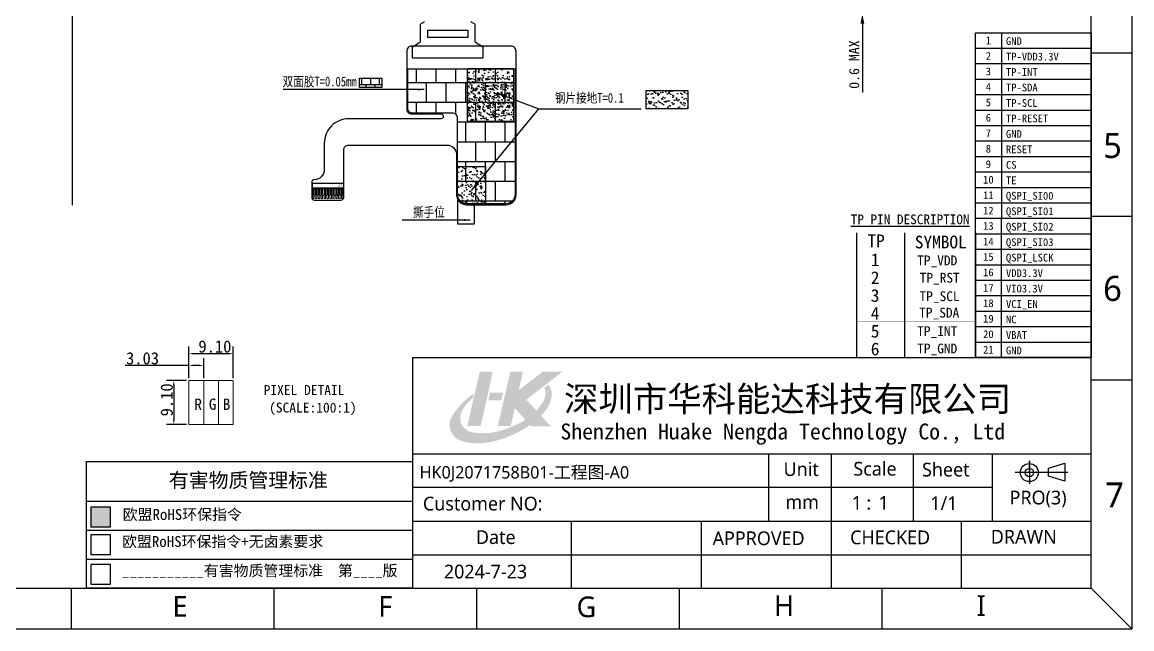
# Model space of a CAD drawing. Header units: millimetres. Extents: x 3387 to 5440, y -3014 to -2537.
# Drawn here: x 4467.2 to 4695.8, y -2795.5 to -2670.4 of the extents above; entities that cross this region are included whole.
import ezdxf

# ---------------------------------------------------------------- set-up
doc = ezdxf.new("R2010")
doc.units = ezdxf.units.MM
for name, color, linetype in [('04 Chip', 20, 'Continuous'), ('06 Cutline', 4, 'Continuous'), ('7_ALL_FEATURES', 7, 'Continuous'), ('B', 5, 'Continuous'), ('dim', 3, 'Continuous'), ('FPC-LCM', 30, 'Continuous'), ('G', 3, 'Continuous'), ('LCD', 4, 'Continuous'), ('R', 1, 'Continuous'), ('TEXT', 2, 'Continuous'), ('TOPOVERLAY', 2, 'Continuous'), ('图框', 7, 'Continuous')]:
    doc.layers.add(name, color=color, linetype=linetype)
doc.layers.add('FPC', color=50, linetype='Continuous', lineweight=5)
doc.styles.add('NOTE', font='ROMANS.shx', dxfattribs={"width": 0.8, "bigfont": 'EXTFONT.shx'})
doc.styles.add('RD', font='ROMAND.shx', dxfattribs={"width": 0.8})
doc.styles.get("Standard").update_dxf_attribs({"font": ''})
doc.styles.add('WMF-ARIAL0', font='')
doc.styles.add('宋', font='')
doc.styles.add('宋体', font='')
doc.styles.add('汉字', font='')
doc.styles.get('Standard').set_extended_font_data('NSimSun')
doc.styles.get('WMF-ARIAL0').set_extended_font_data('Microsoft YaHei')
doc.styles.get('宋').set_extended_font_data('SimSun')
doc.styles.get('宋体').set_extended_font_data('SimSun')
doc.styles.get('汉字').set_extended_font_data('SimSun')
doc.dimstyles.new('ISO-25$0', dxfattribs={"dimtxt": 2.5, "dimasz": 1, "dimexe": 1.5, "dimexo": 0.5, "dimgap": 0.2, "dimtad": 1, "dimzin": 1, "dimdsep": 46, "dimtxsty": 'Standard', "dimcen": 0.5, "dimadec": 0, "dimazin": 0, "dimtp": 1.2, "dimtm": 1.2, "dimtfac": 1, "dimtmove": 0, "dimatfit": 3, "dimfxl": 1, "dimtolj": 1, "dimarcsym": 0})
doc.dimstyles.new('STANDARD$0', dxfattribs={"dimtxt": 2.1, "dimasz": 2, "dimexe": 2, "dimexo": 0.1, "dimtad": 1, "dimdec": 5, "dimrnd": 0.005, "dimdsep": 46, "dimtxsty": '宋体', "dimblk": '_FILLED', "dimblk1": '_FILLED', "dimblk2": '_FILLED', "dimcen": 0.09, "dimclrd": 3, "dimclre": 3, "dimclrt": 3, "dimadec": 0, "dimazin": 0, "dimtol": 1, "dimtp": 1e-05, "dimtm": 1e-05, "dimtfac": 1, "dimtdec": 5, "dimtofl": 0, "dimtmove": 0, "dimatfit": 3, "dimldrblk": '_FILLED', "dimfxl": 1, "dimtolj": 1, "dimarcsym": 0})
doc.dimstyles.new('STANDARD$7', dxfattribs={"dimtxt": 1.5, "dimasz": 1.25, "dimexe": 0.25, "dimexo": 0.25, "dimgap": 0.25, "dimtad": 0, "dimzin": 0, "dimdsep": 46, "dimtxsty": 'NOTE', "dimcen": 0.5, "dimclrd": 256, "dimclre": 5, "dimclrt": 256, "dimazin": 0, "dimtfac": 1, "dimtmove": 0, "dimatfit": 1, "dimfxl": 1, "dimtolj": 1, "dimtzin": 0, "dimarcsym": 0})
pattern_1 = [(37.5, (275.13, -4.7122), (-0.04800094, 1.4682397), [0, -1.15824, 0, -1.2954, 0, -1.23825]), (7.5, (275.13, -4.7122), (1.34856985, 2.1504753), [0, -0.62484, 0, -1.04394, 0, -0.40005]), (327.5, (274.1927, -4.7122), (2.3729771, 0.00431155), [0, -0.381, 0, -1.3716, 0, -1.7907]), (317.5, (274.1927, -4.7122), (2.29066936, 0.668788), [0, -0.1905, 0, -0.89916, 0, -1.0287])]

# ---------------------------------------------------------------- blocks, each defined once
blk = doc.blocks.new('*D255')
at = {"layer": 'Defpoints', "color": 0, "linetype": 'Continuous', "ltscale": 0.2}
for p in [(4504.57, -2741.2), (4501.54, -2744.3), (4504.57, -2744.3)]:
    blk.add_point(p, dxfattribs=at)
at = {"layer": 'dim', "color": 0, "linetype": 'Continuous', "lineweight": -2, "ltscale": 0.2}
for p, q in [((4501.54, -2741.2), (4488.41, -2741.2)), ((4501.54, -2743.8), (4501.54, -2739.7)), ((4503.57, -2741.2), (4502.54, -2741.2)), ((4504.57, -2743.8), (4504.57, -2739.7))]:
    blk.add_line(p, q, dxfattribs=at)
at = {"layer": 'dim', "color": 0, "linetype": 'Continuous', "ltscale": 0.2}
for points in [[(4502.54, -2741.04), (4502.54, -2741.37), (4501.54, -2741.2)], [(4503.57, -2741.04), (4503.57, -2741.37), (4504.57, -2741.2)]]:
    blk.add_solid(points, dxfattribs=at)
at = {"layer": 'dim', "color": 0, "linetype": 'Continuous', "lineweight": 0, "ltscale": 0.2, "insert": (4491.97, -2739.75), "char_height": 2.5, "attachment_point": 5}
blk.add_mtext('\\A1;3.03', dxfattribs=at)
blk = doc.blocks.new('*D256')
at = {"layer": 'Defpoints', "color": 0, "linetype": 'Continuous', "ltscale": 0.2}
for p in [(4501.54, -2744.3), (4498.41, -2753.4), (4501.54, -2753.4)]:
    blk.add_point(p, dxfattribs=at)
at = {"layer": 'dim', "color": 0, "linetype": 'Continuous', "lineweight": -2, "ltscale": 0.2}
for p, q in [((4501.04, -2744.3), (4496.91, -2744.3)), ((4498.41, -2745.3), (4498.41, -2752.4)), ((4501.04, -2753.4), (4496.91, -2753.4))]:
    blk.add_line(p, q, dxfattribs=at)
at = {"layer": 'dim', "color": 0, "linetype": 'Continuous', "ltscale": 0.2}
for points in [[(4498.24, -2745.3), (4498.57, -2745.3), (4498.41, -2744.3)], [(4498.24, -2752.4), (4498.57, -2752.4), (4498.41, -2753.4)]]:
    blk.add_solid(points, dxfattribs=at)
at = {"layer": 'dim', "color": 0, "linetype": 'Continuous', "lineweight": 0, "ltscale": 0.2, "insert": (4496.96, -2748.3), "char_height": 2.5, "attachment_point": 5, "rotation": 90}
blk.add_mtext('\\A1;9.10', dxfattribs=at)
blk = doc.blocks.new('*D257')
at = {"layer": 'Defpoints', "color": 0, "linetype": 'Continuous', "ltscale": 0.2}
for p in [(4510.64, -2738.77), (4501.54, -2744.3), (4510.64, -2744.3)]:
    blk.add_point(p, dxfattribs=at)
at = {"layer": 'dim', "color": 0, "linetype": 'Continuous', "lineweight": -2, "ltscale": 0.2}
for p, q in [((4501.54, -2743.8), (4501.54, -2737.27)), ((4502.54, -2738.77), (4509.64, -2738.77)), ((4510.64, -2743.8), (4510.64, -2737.27))]:
    blk.add_line(p, q, dxfattribs=at)
at = {"layer": 'dim', "color": 0, "linetype": 'Continuous', "ltscale": 0.2}
for points in [[(4502.54, -2738.61), (4502.54, -2738.94), (4501.54, -2738.77)], [(4509.64, -2738.61), (4509.64, -2738.94), (4510.64, -2738.77)]]:
    blk.add_solid(points, dxfattribs=at)
at = {"layer": 'dim', "color": 0, "linetype": 'Continuous', "lineweight": 0, "ltscale": 0.2, "insert": (4506.88, -2737.32), "char_height": 2.5, "attachment_point": 5}
blk.add_mtext('\\A1;9.10', dxfattribs=at)
blk = doc.blocks.new('_FILLED')
at = {"color": 0, "linetype": 'ByBlock'}
blk.add_solid([(0, 0), (-1, 0.2), (-1, -0.2)], dxfattribs=at)
blk = doc.blocks.new('*D258')
at = {"color": 4, "linetype": 'ByBlock', "lineweight": -2}
for p, q in [((4477.26, -2626.15), (4477.26, -2616.1)), ((4477.76, -2625.58), (4477.76, -2616.1)), ((4475.26, -2618.1), (4473.26, -2618.1)), ((4479.76, -2618.1), (4512.24, -2618.1))]:
    blk.add_line(p, q, dxfattribs=at)
at = {"layer": 'Defpoints', "color": 0, "linetype": 'ByBlock'}
for p in [(4477.76, -2618.1), (4477.26, -2626.25), (4477.76, -2625.68)]:
    blk.add_point(p, dxfattribs=at)
at = {"color": 4, "linetype": 'ByBlock', "lineweight": -2, "xscale": 2, "yscale": 2, "zscale": 2}
blk.add_blockref('_FILLED', (4477.26, -2618.1), dxfattribs=at)
at = {"color": 4, "linetype": 'ByBlock', "lineweight": -2, "xscale": 2, "yscale": 2, "zscale": 2, "rotation": 180}
blk.add_blockref('_FILLED', (4477.76, -2618.1), dxfattribs=at)
at = {"color": 4, "linetype": 'ByBlock', "insert": (4497, -2616.14), "char_height": 2.1, "attachment_point": 5, "style": '宋体'}
blk.add_mtext('\\A1;0.5(Total thickness)', dxfattribs=at)
blk = doc.blocks.new('*D253')
at = {"color": 4, "linetype": 'ByBlock', "lineweight": -2}
for p, q in [((4477.56, -2625.78), (4477.56, -2631.8)), ((4477.76, -2625.78), (4477.76, -2631.8)), ((4475.56, -2629.8), (4473.56, -2629.8)), ((4479.76, -2629.8), (4496.56, -2629.8))]:
    blk.add_line(p, q, dxfattribs=at)
at = {"layer": 'Defpoints', "color": 0, "linetype": 'ByBlock'}
for p in [(4477.56, -2625.68), (4477.76, -2625.68), (4477.76, -2629.8)]:
    blk.add_point(p, dxfattribs=at)
at = {"color": 4, "linetype": 'ByBlock', "lineweight": -2, "xscale": 2, "yscale": 2, "zscale": 2}
blk.add_blockref('_FILLED', (4477.56, -2629.8), dxfattribs=at)
at = {"color": 4, "linetype": 'ByBlock', "lineweight": -2, "xscale": 2, "yscale": 2, "zscale": 2, "rotation": 180}
blk.add_blockref('_FILLED', (4477.76, -2629.8), dxfattribs=at)
at = {"color": 4, "linetype": 'ByBlock', "insert": (4489.57, -2627.84), "char_height": 2.1, "attachment_point": 5, "style": '宋体'}
blk.add_mtext('\\A1;0.2(LTPS)', dxfattribs=at)
blk = doc.blocks.new('*D254')
at = {"color": 4, "linetype": 'ByBlock', "lineweight": -2}
for p, q in [((4477.26, -2625.58), (4477.26, -2622.29)), ((4477.56, -2625.58), (4477.56, -2622.29)), ((4475.26, -2624.29), (4473.26, -2624.29)), ((4479.56, -2624.29), (4497.82, -2624.29))]:
    blk.add_line(p, q, dxfattribs=at)
at = {"layer": 'Defpoints', "color": 0, "linetype": 'ByBlock'}
for p in [(4477.56, -2624.29), (4477.26, -2625.68), (4477.56, -2625.68)]:
    blk.add_point(p, dxfattribs=at)
at = {"color": 4, "linetype": 'ByBlock', "lineweight": -2, "xscale": 2, "yscale": 2, "zscale": 2}
blk.add_blockref('_FILLED', (4477.26, -2624.29), dxfattribs=at)
at = {"color": 4, "linetype": 'ByBlock', "lineweight": -2, "xscale": 2, "yscale": 2, "zscale": 2, "rotation": 180}
blk.add_blockref('_FILLED', (4477.56, -2624.29), dxfattribs=at)
at = {"color": 4, "linetype": 'ByBlock', "insert": (4490.09, -2622.26), "char_height": 2.1, "attachment_point": 5, "style": '宋体'}
blk.add_mtext('\\A1;0.3(Encap)', dxfattribs=at)
blk = doc.blocks.new('*D259')
at = {"color": 4, "linetype": 'ByBlock', "lineweight": -2}
for p, q in [((4477.13, -2626.87), (4477.13, -2605.73)), ((4477.89, -2626.87), (4477.89, -2605.73)), ((4475.13, -2607.73), (4473.13, -2607.73)), ((4479.89, -2607.73), (4496.21, -2607.73))]:
    blk.add_line(p, q, dxfattribs=at)
at = {"layer": 'Defpoints', "color": 0, "linetype": 'ByBlock'}
for p in [(4477.89, -2607.73), (4477.13, -2626.97), (4477.89, -2626.97)]:
    blk.add_point(p, dxfattribs=at)
at = {"color": 4, "linetype": 'ByBlock', "lineweight": -2, "xscale": 2, "yscale": 2, "zscale": 2}
blk.add_blockref('_FILLED', (4477.13, -2607.73), dxfattribs=at)
at = {"color": 4, "linetype": 'ByBlock', "lineweight": -2, "xscale": 2, "yscale": 2, "zscale": 2, "rotation": 180}
blk.add_blockref('_FILLED', (4477.89, -2607.73), dxfattribs=at)
at = {"color": 4, "linetype": 'ByBlock', "insert": (4489.05, -2605.97), "char_height": 2.1, "attachment_point": 5, "style": '宋体'}
blk.add_mtext('\\A1;0.76%%P0.1', dxfattribs=at)
blk = doc.blocks.new('*D260')
at = {"color": 4, "linetype": 'ByBlock', "lineweight": -2}
for p, q in [((4477.46, -2615.98), (4477.46, -2611.02)), ((4477.66, -2616.03), (4477.66, -2611.02)), ((4475.46, -2613.02), (4473.46, -2613.02)), ((4479.66, -2613.02), (4506.69, -2613.02))]:
    blk.add_line(p, q, dxfattribs=at)
at = {"layer": 'Defpoints', "color": 0, "linetype": 'ByBlock'}
for p in [(4477.66, -2613.02), (4477.46, -2616.08), (4477.66, -2616.13)]:
    blk.add_point(p, dxfattribs=at)
at = {"color": 4, "linetype": 'ByBlock', "lineweight": -2, "xscale": 2, "yscale": 2, "zscale": 2}
blk.add_blockref('_FILLED', (4477.46, -2613.02), dxfattribs=at)
at = {"color": 4, "linetype": 'ByBlock', "lineweight": -2, "xscale": 2, "yscale": 2, "zscale": 2, "rotation": 180}
blk.add_blockref('_FILLED', (4477.66, -2613.02), dxfattribs=at)
at = {"color": 4, "linetype": 'ByBlock', "insert": (4494.17, -2611.26), "char_height": 2.1, "attachment_point": 5, "style": '宋体'}
blk.add_mtext('\\A1;0.2%%P0.03 PI+FPC', dxfattribs=at)
blk = doc.blocks.new('*D364')
at = {"color": 4, "linetype": 'ByBlock', "lineweight": -2}
for p, q in [((4640.3, -2666.17), (4640.3, -2664.17)), ((4632.88, -2668.17), (4642.3, -2668.17)), ((4632.88, -2668.77), (4642.3, -2668.77)), ((4640.3, -2670.77), (4640.3, -2684.95))]:
    blk.add_line(p, q, dxfattribs=at)
at = {"layer": 'Defpoints', "color": 0, "linetype": 'ByBlock'}
for p in [(4632.78, -2668.17), (4632.78, -2668.77), (4640.3, -2668.77)]:
    blk.add_point(p, dxfattribs=at)
at = {"color": 4, "linetype": 'ByBlock', "lineweight": -2, "xscale": 2, "yscale": 2, "zscale": 2}
for p, rotation in [((4640.3, -2668.17), 270), ((4640.3, -2668.77), 90)]:
    blk.add_blockref('_FILLED', p, dxfattribs=dict(at, rotation=rotation))
at = {"color": 4, "linetype": 'ByBlock', "insert": (4638.62, -2679.18), "char_height": 2.1, "attachment_point": 5, "rotation": 90, "style": '宋体'}
blk.add_mtext('\\A1;0.6 MAX', dxfattribs=at)
blk = doc.blocks.new('5464')
at = {"linetype": 'ByBlock'}
for p, q in [((4477.256, -2626.516), (4477.126, -2626.516)), ((4477.126, -2626.516), (4477.126, -2667.468)), ((4477.886, -2667.968), (4477.886, -2625.88)), ((4477.126, -2667.468), (4477.256, -2667.468)), ((4477.256, -2667.668), (4477.256, -2667.468)), ((4477.756, -2668.168), (4477.756, -2667.968)), ((4477.756, -2667.968), (4477.886, -2667.968))]:
    blk.add_line(p, q, dxfattribs=at)
at = {"layer": 'FPC', "linetype": 'Continuous'}
for p, q in [((4477.456, -2626.181), (4477.456, -2614.628)), ((4477.456, -2614.628), (4477.656, -2614.628)), ((4477.656, -2614.628), (4477.656, -2617.628)), ((4477.456, -2617.628), (4477.556, -2617.628)), ((4477.556, -2617.628), (4477.556, -2626.181)), ((4477.556, -2617.628), (4477.656, -2617.628)), ((4477.556, -2626.181), (4477.456, -2626.181))]:
    blk.add_line(p, q, dxfattribs=at)
at = {"layer": 'FPC-LCM', "linetype": 'Continuous'}
for p, q in [((4477.556, -2667.818), (4477.456, -2667.818)), ((4477.456, -2667.818), (4477.456, -2708.066)), ((4477.556, -2708.066), (4477.556, -2667.818)), ((4477.456, -2708.066), (4477.556, -2708.066))]:
    blk.add_line(p, q, dxfattribs=at)
at = {"layer": 'LCD', "color": 3, "linetype": 'Continuous', "lineweight": -3, "ltscale": 3.463696}
for points in [[(4477.256, -2626.25), (4477.556, -2626.25), (4477.556, -2667.668), (4477.256, -2667.668)], [(4477.556, -2625.68), (4477.756, -2625.68), (4477.756, -2668.168), (4477.556, -2668.168)]]:
    blk.add_lwpolyline(points, close=True, dxfattribs=at)
at = {"linetype": 'ByBlock'}
for base, p1, p2, text, picture, middle in [((4477.886, -2607.726), (4477.126, -2626.975), (4477.886, -2626.975), '<>%%P0.1', '*D259', (4489.046, -2607.726)), ((4477.756, -2618.105), (4477.256, -2626.25), (4477.756, -2625.68), '<>(Total thickness)', '*D258', (4496.999, -2618.105)), ((4477.556, -2624.287), (4477.256, -2625.68), (4477.556, -2625.68), '<>(Encap)', '*D254', (4490.087, -2624.287)), ((4477.756, -2629.802), (4477.556, -2625.68), (4477.756, -2625.68), '<>(LTPS)', '*D253', (4489.572, -2629.802))]:
    dim = blk.add_linear_dim(base=base, p1=p1, p2=p2, text=text, dimstyle='STANDARD$0', override={"dimdec": 2, "dimclrd": 4, "dimclre": 4, "dimclrt": 4, "dimtol": 0}, dxfattribs=at)
    dim.commit()
    dim.dimension.update_dxf_attribs({"geometry": picture, "text_midpoint": middle, "dimtype": 128})
dim = blk.add_linear_dim(base=(4477.656, -2613.02), p1=(4477.456, -2616.078), p2=(4477.656, -2616.128), text='<>%%P0.03 PI+FPC', dimstyle='STANDARD$0', override={"dimdec": 2, "dimclrd": 4, "dimclre": 4, "dimclrt": 4, "dimtol": 0}, dxfattribs=at)
dim.commit()
dim.dimension.update_dxf_attribs({"geometry": '*D260', "text_midpoint": (4494.171, -2611.262)})

msp = doc.modelspace()

# ---------------------------------------------------------------- hatches: boundary and pattern name
at = {"linetype": 'ByBlock'}
h = msp.add_hatch(dxfattribs=at)
h.set_pattern_fill('AR-SAND', color=256, scale=0.03, style=0)
h.set_pattern_definition(pattern_1)
h.paths.add_polyline_path([(4558.927025, -2681.547554), (4558.927025, -2689.547554), (4568.427025, -2689.547554), (4568.427025, -2681.547554)])
h.paths.add_polyline_path([(4556.687025, -2700.187265), (4556.687025, -2706.066127, 0.4142135624), (4558.687025, -2708.066127), (4562.63133, -2708.066127), (4562.63133, -2700.187265)])
h = msp.add_hatch(dxfattribs=at)
h.set_pattern_fill('AR-SAND', color=256, scale=0.03, style=0)
h.set_pattern_definition([(37.5, (60, 0), (-0.04800094, 1.4682397), [0, -1.15824, 0, -1.2954, 0, -1.23825]), (7.5, (60, 0), (1.34856985, 2.1504753), [0, -0.62484, 0, -1.04394, 0, -0.40005]), (327.5, (59.0627, 0), (2.3729771, 0.00431155), [0, -0.381, 0, -1.3716, 0, -1.7907]), (317.5, (59.0627, 0), (2.29066936, 0.668788), [0, -0.1905, 0, -0.89916, 0, -1.0287])])
h.paths.add_polyline_path([(4558.927025, -2690.887554), (4568.427025, -2690.887554), (4568.427025, -2679.987554), (4558.927025, -2679.987554)])
h = msp.add_hatch(dxfattribs=at)
h.set_pattern_fill('AR-SAND', color=256, scale=0.03, style=0)
h.set_pattern_definition(pattern_1)
h.paths.add_polyline_path([(4595.757034, -2684.497636), (4604.327015, -2684.497636), (4604.327015, -2688.271326), (4595.757034, -2688.271326)])
at = {"linetype": 'Continuous'}
h = msp.add_hatch(color=22, dxfattribs=at)
h.paths.add_polyline_path([(4558.883978, -2753.69607), (4561.65307, -2753.69607), (4564.152645, -2742.487154), (4561.451366, -2742.487154)])
h.paths.add_polyline_path([(4565.892204, -2748.419557), (4566.248137, -2746.845285), (4563.547237, -2746.845285), (4563.238413, -2748.419557)])
h = msp.add_hatch(color=5, dxfattribs=at)
h.paths.add_polyline_path([(4565.183097, -2753.69607), (4567.85789, -2753.69607), (4570.357466, -2742.487154), (4567.750484, -2742.487154)])
h.paths.add_polyline_path([(4569.50856, -2746.293925), (4568.678738, -2750.015121), (4570.84706, -2752.403473, 0.0593307584), (4573.112322, -2750.517794), (4571.057604, -2748.281906), (4578.506357, -2742.495659), (4574.461521, -2742.495659)])
for color, points in [(22, [(4570.48604, -2754.320732, 0.102537909), (4574.927384, -2750.600798, 0.1686351977), (4576.29894, -2747.087262, 0.2197243835), (4575.50151, -2745.184504), (4574.801393, -2745.800103, -0.2408457164), (4574.313955, -2749.03628, -0.1110311572), (4570.293852, -2752.742384, -0.0703854614), (4564.711175, -2754.923106, -0.0847100102), (4559.834173, -2755.009363, -0.1904979631), (4557.644583, -2753.351847, -0.175833434), (4557.69861, -2750.784529, -0.1019753034), (4559.356228, -2748.509161), (4560.148336, -2747.730328), (4560.148336, -2747.074313, 0.119720925), (4555.436433, -2752.241026, 0.4107040353), (4557.508463, -2756.695117, 0.1190965062), (4562.807348, -2757.145415, 0.0986546808)]), (5, [(4576.066268, -2753.732197), (4574.083227, -2751.574307, -0.0518900538), (4571.837915, -2753.494876), (4572.053373, -2753.732197)])]:
    msp.add_hatch(color=color, dxfattribs=at).paths.add_polyline_path(points)
at = {"layer": 'dim', "linetype": 'ByBlock'}
h = msp.add_hatch(dxfattribs=at)
h.set_pattern_fill('AR-B88', color=256, scale=0.009, style=0)
h.set_pattern_definition([(0, (275.13, -69.9033), (0, 1.8288), []), (90, (275.13, -69.9033), (-0.9144, 1.8288), [1.8288, -1.8288])])
h.paths.add_polyline_path([(4536.695047, -2681.999651), (4541.254919, -2681.999651), (4541.254919, -2683.937636), (4536.695047, -2683.937636)])
h = msp.add_hatch(dxfattribs=at)
h.set_pattern_fill('AR-B88', color=256, scale=0.02, style=0)
h.set_pattern_definition([(0, (275.13, -4.712), (0, 4.064), []), (90, (275.13, -4.7122), (-2.032, 4.064), [4.064, -4.064])])
edge = h.paths.add_edge_path()
edge.add_arc((4555.787025, -2690.266127), 1.1, 0, 90)
edge.add_line((4555.787025, -2689.166127), (4547.527025, -2689.166127))
edge.add_arc((4547.527025, -2688.266127), 0.9, 180, 270, ccw=False)
edge.add_line((4546.627025, -2688.266127), (4546.627025, -2680.08071))
edge.add_line((4546.627025, -2680.08071), (4568.727025, -2680.08071))
edge.add_line((4568.727025, -2680.08071), (4568.727025, -2705.966127))
edge.add_arc((4566.827025, -2705.966127), 1.9, -90, 0, ccw=False)
edge.add_line((4566.827025, -2707.866127), (4558.787025, -2707.866127))
edge.add_arc((4558.787025, -2705.966127), 1.9, 180, 270, ccw=False)
edge.add_line((4556.887025, -2705.966127), (4556.887025, -2690.266127))
at = {"layer": 'dim'}
msp.add_hatch(color=256, dxfattribs=at).paths.add_polyline_path([(4481.298194, -2770.404318), (4481.298194, -2774.449011), (4485.342887, -2774.449011), (4485.342887, -2770.404318)])

# ---------------------------------------------------------------- linework, layer by layer
at = {"color": 3}
msp.add_line((4663.589858, -2739.573679), (4663.589858, -2672.612113), dxfattribs=at)
at = {"linetype": 'ByBlock'}
for p, q in [((4556.687025, -2698.465556), (4556.787025, -2698.465556)), ((4556.687025, -2700.187265), (4562.63133, -2700.187265)), ((4562.63133, -2700.187265), (4562.63133, -2708.066127)), ((4556.887025, -2705.966127), (4556.887025, -2711.982863)), ((4560.387025, -2711.982863), (4560.387025, -2707.866127)), ((4556.887025, -2711.982863), (4560.387025, -2711.982863))]:
    msp.add_line(p, q, dxfattribs=at)
for p, q in [((4526.822531, -2703.614439), (4533.42253, -2703.614436)), ((4547.61052, -2739.573679), (4687.470843, -2739.573679)), ((4547.61052, -2739.573679), (4547.61052, -2787.16028))]:
    msp.add_line(p, q)
at = {"color": 3, "linetype": 'Continuous'}
msp.add_line((4663.589858, -2739.573679), (4663.589858, -2720.441803), dxfattribs=at)
for points in [[(4316.777824, -2537.217576), (4316.777824, -2795.509393), (4695.823326, -2795.509393)], [(4325.130308, -2545.57006), (4325.130308, -2787.10965), (4325.130308, -2787.156909), (4687.470843, -2787.156909)], [(4547.612405, -2759.462193), (4687.470843, -2759.462193)], [(4620.970579, -2759.462193), (4620.970579, -2773.309253)], [(4633.937544, -2787.156909), (4633.937544, -2773.309253), (4633.937544, -2759.462193)], [(4650.838451, -2773.309253), (4650.838451, -2759.462193)], [(4667.092573, -2773.309253), (4667.092573, -2759.462193)], [(4674.70969, -2763.300814), (4674.70969, -2760.898904), (4674.70969, -2765.600817)], [(4682.671973, -2763.300814), (4671.760301, -2763.300814)], [(4667.092573, -2766.387598), (4547.612405, -2766.387598)], [(4547.612405, -2773.309253), (4687.470843, -2773.309253)], [(4580.37942, -2787.156909), (4580.37942, -2773.309253)], [(4607.158482, -2787.156909), (4607.158482, -2773.309253)], [(4660.716606, -2787.156909), (4660.716606, -2773.309253)], [(4547.612405, -2780.233081), (4687.470843, -2780.233081)]]:
    msp.add_lwpolyline(points)
for points in [[(4687.470843, -2787.156909), (4687.470843, -2545.57006), (4325.130308, -2545.57006), (4316.777824, -2537.217576), (4695.823326, -2537.217576), (4695.823326, -2795.509393)], [(4678.686082, -2764.013231), (4678.686082, -2762.375486), (4681.98945, -2761.343702), (4681.98945, -2765.045015)]]:
    msp.add_lwpolyline(points, close=True)
at = {"linetype": 'ByBlock'}
for points in [[(4663.589858, -2672.612113), (4687.470843, -2672.612113), (4687.470843, -2739.573679), (4663.589858, -2739.573679)], [(4568.427025, -2690.887554), (4558.927025, -2690.887554), (4558.927025, -2679.987554), (4568.427025, -2679.987554)], [(4595.757034, -2684.497636), (4604.327015, -2684.497636), (4604.327015, -2688.271326), (4595.757034, -2688.271326)]]:
    msp.add_lwpolyline(points, close=True, dxfattribs=at)
at = {"color": 3, "linetype": 'Continuous'}
for points in [[(4668.946784, -2672.612113), (4668.946784, -2710.875865)], [(4663.589858, -2675.800759), (4687.470843, -2675.800759)], [(4663.589858, -2678.989405), (4687.470843, -2678.989405)], [(4663.589858, -2682.178051), (4687.470843, -2682.178051)], [(4663.589858, -2685.366697), (4687.470843, -2685.366697)], [(4663.589858, -2688.555343), (4687.470843, -2688.555343)], [(4663.589858, -2691.743989), (4687.470843, -2691.743989)], [(4663.589858, -2694.932635), (4687.470843, -2694.932635)], [(4663.589858, -2698.121281), (4687.470843, -2698.121281)], [(4663.589858, -2701.309927), (4687.470843, -2701.309927)], [(4663.589858, -2704.498573), (4687.470843, -2704.498573)], [(4663.589858, -2707.687219), (4687.470843, -2707.687219)], [(4663.589858, -2710.875865), (4687.470843, -2710.875865)], [(4663.589858, -2710.875865), (4687.470843, -2710.875865)], [(4668.946784, -2739.573679), (4668.946784, -2710.875865)], [(4663.589858, -2714.064511), (4687.470843, -2714.064511)], [(4663.589858, -2717.253157), (4687.470843, -2717.253157)], [(4663.589858, -2720.441803), (4687.470843, -2720.441803)], [(4663.589858, -2723.630449), (4687.470843, -2723.630449)], [(4663.589858, -2726.819095), (4687.470843, -2726.819095)], [(4663.589858, -2730.007741), (4687.470843, -2730.007741)], [(4663.589858, -2730.007741), (4687.470843, -2730.007741)], [(4663.589858, -2733.196387), (4687.470843, -2733.196387)], [(4663.589858, -2736.385033), (4687.470843, -2736.385033)]]:
    msp.add_lwpolyline(points, dxfattribs=at)
at = {"linetype": 'ByBlock'}
for points in [[(4687.470843, -2676.726826), (4695.823326, -2676.726826)], [(4687.470843, -2710.464567), (4695.823326, -2710.464567)], [(4687.470843, -2744.202308), (4695.823326, -2744.202308)], [(4477.235542, -2787.156909), (4477.235542, -2795.509393)], [(4518.997961, -2787.156909), (4518.997961, -2795.509393)], [(4560.76038, -2787.156909), (4560.76038, -2795.509393)], [(4602.522799, -2787.156909), (4602.522799, -2795.509393)], [(4644.285218, -2787.156909), (4644.285218, -2795.509393)]]:
    msp.add_lwpolyline(points, dxfattribs=at)
for radius in [1.850656, 0.877117]:
    msp.add_circle((4674.70969, -2763.300814), radius)
at = {"layer": '04 Chip'}
msp.add_lwpolyline([(4550.73074, -2672.110141), (4558.97074, -2672.110141), (4558.97074, -2673.630141), (4550.73074, -2673.630141)], close=True, dxfattribs=at)
at = {"layer": '06 Cutline'}
msp.add_lwpolyline([(4559.652893, -2670.208768, 0.3152987889), (4559.850287, -2670.490675), (4560.263346, -2670.641016, -0.3152987889), (4560.46074, -2670.922924), (4560.46074, -2674.330256, 0.2636431542), (4560.60658, -2674.587617), (4561.998514, -2675.42139, -0.2636431542), (4562.09574, -2675.592964), (4562.09574, -2677.686963, -0.4142135624), (4561.89574, -2677.886963), (4547.80574, -2677.886963, -0.4142135624), (4547.60574, -2677.686963), (4547.60574, -2675.592964, -0.2636431542), (4547.702967, -2675.42139), (4549.0949, -2674.587617, 0.2636431542), (4549.24074, -2674.330256), (4549.24074, -2670.922924, -0.3152987889), (4549.438134, -2670.641016), (4549.851193, -2670.490675, 0.3152987889), (4550.048587, -2670.208768)], format="xyb", dxfattribs=at)
at = {"layer": '7_ALL_FEATURES', "color": 7, "linetype": 'Continuous'}
for p, q in [((4558.927025, -2689.547554), (4558.927025, -2681.547554)), ((4568.427025, -2681.547554), (4568.427025, -2689.547554))]:
    msp.add_line(p, q, dxfattribs=at)
at = {"layer": 'B', "linetype": 'Continuous', "lineweight": 0, "ltscale": 0.2}
msp.add_lwpolyline([(4507.60673, -2753.40151), (4510.63937, -2753.40151), (4510.63937, -2744.30359), (4507.60673, -2744.30359)], close=True, dxfattribs=at)
at = {"layer": 'dim', "linetype": 'ByBlock'}
msp.add_lwpolyline([(4536.695047, -2681.999651), (4541.254919, -2681.999651), (4541.254919, -2683.937636), (4536.695047, -2683.937636)], close=True, dxfattribs=at)
msp.add_lwpolyline([(4556.887025, -2690.266127, 0.4142135624), (4555.787025, -2689.166127), (4547.527025, -2689.166127, -0.4142135624), (4546.627025, -2688.266127), (4546.627025, -2680.08071), (4568.727025, -2680.08071), (4568.727025, -2705.966127, -0.4142135624), (4566.827025, -2707.866127), (4558.787025, -2707.866127, -0.4142135624), (4556.887025, -2705.966127)], format="xyb", close=True, dxfattribs=at)
at = {"layer": 'FPC', "lineweight": 5}
for p, q in [((4526.822547, -2704.60431), (4533.422547, -2704.60431)), ((4529.572548, -2705.00431), (4529.622548, -2704.85431)), ((4529.572548, -2705.00431), (4529.622548, -2704.85431)), ((4529.622548, -2704.85431), (4529.622548, -2704.60431)), ((4529.622548, -2704.85431), (4529.622548, -2704.60431)), ((4529.572548, -2706.00431), (4529.572548, -2705.00431)), ((4529.572548, -2706.00431), (4529.572548, -2705.00431)), ((4529.672548, -2706.10431), (4529.572548, -2706.00431)), ((4529.672548, -2706.10431), (4529.572548, -2706.00431)), ((4529.672548, -2706.78431), (4529.672548, -2706.10431)), ((4529.672548, -2706.78431), (4529.672548, -2706.10431))]:
    msp.add_line(p, q, dxfattribs=at)
at = {"layer": 'FPC', "lineweight": 5, "ltscale": 10}
for points in [[(4527.222548, -2704.60431), (4527.222548, -2704.85431), (4527.172548, -2705.00431), (4527.172548, -2706.00431), (4527.272548, -2706.10431), (4527.272548, -2706.78431, -0.4142135624), (4527.252548, -2706.80431), (4526.992548, -2706.80431, -0.4142135624), (4526.972548, -2706.78431), (4526.972548, -2704.60431)], [(4533.252548, -2704.60431), (4533.252548, -2706.80431), (4533.212548, -2706.80431), (4533.032548, -2706.80431), (4532.992548, -2706.80431, -0.4142135624), (4532.972548, -2706.78431), (4532.972548, -2706.10431), (4533.072548, -2706.00431), (4533.072548, -2705.00431), (4533.022548, -2704.85431), (4533.022548, -2704.60431)]]:
    msp.add_lwpolyline(points, format="xyb", dxfattribs=at)
at = {"layer": 'FPC', "lineweight": 5}
for points in [[(4527.522548, -2704.60431), (4527.522548, -2704.85431), (4527.572548, -2705.00431), (4527.572548, -2706.00431), (4527.472548, -2706.10431), (4527.372548, -2706.10431), (4527.272548, -2706.00431), (4527.272548, -2705.00431), (4527.322548, -2704.85431), (4527.322548, -2704.60431)], [(4528.122548, -2704.60431), (4528.122548, -2704.85431), (4528.172548, -2705.00431), (4528.172548, -2706.00431), (4528.072548, -2706.10431), (4527.972548, -2706.10431), (4527.872548, -2706.00431), (4527.872548, -2705.00431), (4527.922548, -2704.85431), (4527.922548, -2704.60431)], [(4528.722548, -2704.60431), (4528.722548, -2704.85431), (4528.772548, -2705.00431), (4528.772548, -2706.00431), (4528.672548, -2706.10431), (4528.572548, -2706.10431), (4528.472548, -2706.00431), (4528.472548, -2705.00431), (4528.522548, -2704.85431), (4528.522548, -2704.60431)], [(4529.322548, -2704.60431), (4529.322548, -2704.85431), (4529.372548, -2705.00431), (4529.372548, -2706.00431), (4529.272548, -2706.10431), (4529.172548, -2706.10431), (4529.072548, -2706.00431), (4529.072548, -2705.00431), (4529.122548, -2704.85431), (4529.122548, -2704.60431)], [(4529.922548, -2704.85431), (4529.922548, -2704.60431), (4529.922548, -2704.85431), (4529.972548, -2705.00431), (4529.972548, -2706.00431), (4529.872548, -2706.10431), (4529.772548, -2706.10431), (4529.672548, -2706.00431), (4529.672548, -2705.00431), (4529.722548, -2704.85431), (4529.722548, -2704.60431), (4529.722548, -2704.85431), (4529.672548, -2705.00431), (4529.672548, -2706.00431), (4529.772548, -2706.10431)], [(4529.922548, -2704.85431), (4529.972548, -2705.00431), (4529.972548, -2706.00431), (4529.872548, -2706.10431), (4529.772548, -2706.10431)], [(4530.522548, -2704.60431), (4530.522548, -2704.85431), (4530.572548, -2705.00431), (4530.572548, -2706.00431), (4530.472548, -2706.10431), (4530.372548, -2706.10431), (4530.272548, -2706.00431), (4530.272548, -2705.00431), (4530.322548, -2704.85431), (4530.322548, -2704.60431)], [(4531.122548, -2704.60431), (4531.122548, -2704.85431), (4531.172548, -2705.00431), (4531.172548, -2706.00431), (4531.072548, -2706.10431), (4530.972548, -2706.10431), (4530.872548, -2706.00431), (4530.872548, -2705.00431), (4530.922548, -2704.85431), (4530.922548, -2704.60431)], [(4531.722548, -2704.60431), (4531.722548, -2704.85431), (4531.772548, -2705.00431), (4531.772548, -2706.00431), (4531.672548, -2706.10431), (4531.572548, -2706.10431), (4531.472548, -2706.00431), (4531.472548, -2705.00431), (4531.522548, -2704.85431), (4531.522548, -2704.60431)], [(4532.322548, -2704.60431), (4532.322548, -2704.85431), (4532.372548, -2705.00431), (4532.372548, -2706.00431), (4532.272548, -2706.10431), (4532.172548, -2706.10431), (4532.072548, -2706.00431), (4532.072548, -2705.00431), (4532.122548, -2704.85431), (4532.122548, -2704.60431)], [(4532.922548, -2704.60431), (4532.922548, -2704.85431), (4532.972548, -2705.00431), (4532.972548, -2706.00431), (4532.872548, -2706.10431), (4532.772548, -2706.10431), (4532.672548, -2706.00431), (4532.672548, -2705.00431), (4532.722548, -2704.85431), (4532.722548, -2704.60431)]]:
    msp.add_lwpolyline(points, dxfattribs=at)
for points in [[(4527.622548, -2704.60431), (4527.622548, -2704.85431), (4527.672548, -2705.00431), (4527.672548, -2706.00431), (4527.572548, -2706.10431), (4527.572548, -2706.78431, 0.4142135624), (4527.592548, -2706.80431), (4527.632548, -2706.80431), (4527.812548, -2706.80431), (4527.852548, -2706.80431, 0.4142135624), (4527.872548, -2706.78431), (4527.872548, -2706.10431), (4527.772548, -2706.00431), (4527.772548, -2705.00431), (4527.822548, -2704.85431), (4527.822548, -2704.60431)], [(4528.222548, -2704.60431), (4528.222548, -2704.85431), (4528.272548, -2705.00431), (4528.272548, -2706.00431), (4528.172548, -2706.10431), (4528.172548, -2706.78431, 0.4142135624), (4528.192548, -2706.80431), (4528.232548, -2706.80431), (4528.412548, -2706.80431), (4528.452548, -2706.80431, 0.4142135624), (4528.472548, -2706.78431), (4528.472548, -2706.10431), (4528.372548, -2706.00431), (4528.372548, -2705.00431), (4528.422548, -2704.85431), (4528.422548, -2704.60431)], [(4528.822548, -2704.60431), (4528.822548, -2704.85431), (4528.872548, -2705.00431), (4528.872548, -2706.00431), (4528.772548, -2706.10431), (4528.772548, -2706.78431, 0.4142135624), (4528.792548, -2706.80431), (4528.832548, -2706.80431), (4529.012548, -2706.80431), (4529.052548, -2706.80431, 0.4142135624), (4529.072548, -2706.78431), (4529.072548, -2706.10431), (4528.972548, -2706.00431), (4528.972548, -2705.00431), (4529.022548, -2704.85431), (4529.022548, -2704.60431)], [(4530.022548, -2704.60431), (4530.022548, -2704.85431), (4530.072548, -2705.00431), (4530.072548, -2706.00431), (4529.972548, -2706.10431), (4529.972548, -2706.78431, 0.4142135624), (4529.992548, -2706.80431), (4530.032548, -2706.80431), (4530.212548, -2706.80431), (4530.252548, -2706.80431, 0.4142135624), (4530.272548, -2706.78431), (4530.272548, -2706.10431), (4530.172548, -2706.00431), (4530.172548, -2705.00431), (4530.222548, -2704.85431), (4530.222548, -2704.60431)], [(4530.622548, -2704.60431), (4530.622548, -2704.85431), (4530.672548, -2705.00431), (4530.672548, -2706.00431), (4530.572548, -2706.10431), (4530.572548, -2706.78431, 0.4142135624), (4530.592548, -2706.80431), (4530.632548, -2706.80431), (4530.812548, -2706.80431), (4530.852548, -2706.80431, 0.4142135624), (4530.872548, -2706.78431), (4530.872548, -2706.10431), (4530.772548, -2706.00431), (4530.772548, -2705.00431), (4530.822548, -2704.85431), (4530.822548, -2704.60431)], [(4531.222548, -2704.60431), (4531.222548, -2704.85431), (4531.272548, -2705.00431), (4531.272548, -2706.00431), (4531.172548, -2706.10431), (4531.172548, -2706.78431, 0.4142135624), (4531.192548, -2706.80431), (4531.232548, -2706.80431), (4531.412548, -2706.80431), (4531.452548, -2706.80431, 0.4142135624), (4531.472548, -2706.78431), (4531.472548, -2706.10431), (4531.372548, -2706.00431), (4531.372548, -2705.00431), (4531.422548, -2704.85431), (4531.422548, -2704.60431)], [(4531.822548, -2704.60431), (4531.822548, -2704.85431), (4531.872548, -2705.00431), (4531.872548, -2706.00431), (4531.772548, -2706.10431), (4531.772548, -2706.78431, 0.4142135624), (4531.792548, -2706.80431), (4531.832548, -2706.80431), (4532.012548, -2706.80431), (4532.052548, -2706.80431, 0.4142135624), (4532.072548, -2706.78431), (4532.072548, -2706.10431), (4531.972548, -2706.00431), (4531.972548, -2705.00431), (4532.022548, -2704.85431), (4532.022548, -2704.60431)], [(4532.422548, -2704.60431), (4532.422548, -2704.85431), (4532.472548, -2705.00431), (4532.472548, -2706.00431), (4532.372548, -2706.10431), (4532.372548, -2706.78431, 0.4142135624), (4532.392548, -2706.80431), (4532.432548, -2706.80431), (4532.612548, -2706.80431), (4532.652548, -2706.80431, 0.4142135624), (4532.672548, -2706.78431), (4532.672548, -2706.10431), (4532.572548, -2706.00431), (4532.572548, -2705.00431), (4532.622548, -2704.85431), (4532.622548, -2704.60431)]]:
    msp.add_lwpolyline(points, format="xyb", dxfattribs=at)
msp.add_lwpolyline([(4529.422548, -2704.85431), (4529.422548, -2704.60431), (4529.422548, -2704.85431), (4529.472548, -2705.00431), (4529.472548, -2706.00431), (4529.372548, -2706.10431), (4529.372548, -2706.78431, 0.4142135624), (4529.392548, -2706.80431), (4529.432548, -2706.80431), (4529.612548, -2706.80431), (4529.432548, -2706.80431), (4529.392548, -2706.80431, -0.4142135624), (4529.372548, -2706.78431), (4529.372548, -2706.10431), (4529.472548, -2706.00431), (4529.472548, -2705.00431)], format="xyb", close=True, dxfattribs=at)
at = {"layer": 'FPC-LCM', "linetype": 'Continuous'}
msp.add_lwpolyline([(4526.822547, -2706.604334, 0.4142135624), (4527.322547, -2707.104334), (4532.922547, -2707.104334, 0.4142135624), (4533.422547, -2706.604334), (4533.422547, -2704.104334), (4533.422547, -2696.766127, -0.4142135624), (4534.422547, -2695.766127), (4554.687025, -2695.766127, -0.4142135624), (4556.687025, -2697.766127), (4556.687025, -2706.066127, 0.4142135624), (4558.687025, -2708.066127), (4566.927025, -2708.066127, 0.4142135624), (4568.927025, -2706.066127), (4568.927025, -2676.387554, 0.4142135624), (4567.927025, -2675.387554), (4547.427025, -2675.387554, 0.4142135624), (4546.427025, -2676.387554), (4546.427025, -2688.366127, 0.4142135624), (4547.427025, -2689.366127), (4553.427025, -2689.366127, -1), (4553.427025, -2690.366127), (4534.422547, -2690.366127, 0.4142135624), (4529.422547, -2695.366127), (4529.422547, -2700.829334, -0.4142135624), (4527.322547, -2702.929334), (4527.322547, -2702.929334, 0.4142135625), (4526.822547, -2703.429334), (4526.822547, -2706.604334)], format="xyb", dxfattribs=at)
at = {"layer": 'G', "linetype": 'Continuous', "lineweight": 0, "ltscale": 0.2}
msp.add_lwpolyline([(4504.57409, -2753.40151), (4507.60673, -2753.40151), (4507.60673, -2744.30359), (4504.57409, -2744.30359)], close=True, dxfattribs=at)
at = {"layer": 'R', "linetype": 'Continuous', "lineweight": 0, "ltscale": 0.2}
msp.add_lwpolyline([(4501.54145, -2753.40151), (4504.57409, -2753.40151), (4504.57409, -2744.30359), (4501.54145, -2744.30359)], close=True, dxfattribs=at)
at = {"layer": 'TOPOVERLAY'}
for p, q in [((4639.095458, -2713.858414), (4639.095458, -2739.573679)), ((4648.965932, -2713.858414), (4648.965932, -2739.573679)), ((4663.589858, -2713.858414), (4663.589858, -2739.573679)), ((4639.095458, -2739.573679), (4663.589858, -2739.573679))]:
    msp.add_line(p, q, dxfattribs=at)
at = {"layer": 'TOPOVERLAY', "const_width": 0.01543}
for points in [[(4639.095458, -2713.858414), (4663.589858, -2713.858414)], [(4639.095458, -2717.528719), (4663.589858, -2717.528719)], [(4639.095458, -2721.202882), (4663.589858, -2721.202882)], [(4639.095458, -2724.877041), (4663.589858, -2724.877041)], [(4639.095458, -2728.551201), (4663.589858, -2728.551201)], [(4639.095458, -2732.22536), (4663.589858, -2732.22536)], [(4639.095458, -2735.89952), (4663.589858, -2735.89952)], [(4639.095458, -2739.573679), (4663.589858, -2739.573679)]]:
    msp.add_lwpolyline(points, dxfattribs=at)
at = {"layer": 'TOPOVERLAY', "const_width": 0.007715}
for points in [[(4639.0916, -2717.532577, 1), (4639.099316, -2717.532577, 1)], [(4639.0916, -2722.431455, 1), (4639.099316, -2722.431455, 1)], [(4639.0916, -2722.431455, 1), (4639.099316, -2722.431455, 1)]]:
    msp.add_lwpolyline(points, format="xyb", close=True, dxfattribs=at)
at = {"layer": '图框', "color": 1}
for points in [[(4480.439667, -2761.009468), (4547.61052, -2761.009468), (4547.61052, -2787.156909), (4480.439667, -2787.156909)], [(4481.298194, -2774.449011), (4485.342887, -2774.449011), (4485.342887, -2770.404318), (4481.298194, -2770.404318)], [(4481.298194, -2780.158919), (4485.342887, -2780.158919), (4485.342887, -2776.114226), (4481.298194, -2776.114226)], [(4481.298194, -2786.291471), (4485.342887, -2786.291471), (4485.342887, -2782.246778), (4481.298194, -2782.246778)]]:
    msp.add_lwpolyline(points, close=True, dxfattribs=at)
at = {"layer": '图框', "color": 1, "linetype": 'Continuous'}
for points in [[(4480.439667, -2769.180496), (4547.61052, -2769.180496)], [(4480.439667, -2775.172634), (4547.61052, -2775.172634)], [(4480.439667, -2781.164772), (4547.61052, -2781.164772)]]:
    msp.add_lwpolyline(points, dxfattribs=at)

# ---------------------------------------------------------------- block references
at = {"linetype": 'ByBlock'}
msp.add_blockref('5464', (0, 0), dxfattribs=at)

# ---------------------------------------------------------------- texts
at = {"color": 1, "linetype": 'ByBlock', "style": '宋'}
for s, p in [('GND ', (4669.891676, -2675.141755)), ('TP-VDD3.3V', (4669.891676, -2678.330401)), ('TP-INT', (4669.891676, -2681.519047)), ('TP-SDA', (4669.891676, -2684.707693)), ('TP-SCL', (4669.891676, -2687.896339)), ('TP-RESET', (4669.891676, -2691.084985))]:
    msp.add_text(s, height=1.6, dxfattribs=at).set_placement(p)
at = {"color": 3, "linetype": 'ByBlock', "style": '宋'}
for s, p in [('GND', (4669.891676, -2694.273631)), ('RESET', (4669.891676, -2697.462277)), ('CS', (4669.891676, -2700.650923)), ('TE', (4669.891676, -2703.839569)), ('QSPI_SI00', (4669.891676, -2707.028215)), ('QSPI_SI01', (4669.891676, -2710.216861)), ('QSPI_SI02', (4669.891676, -2713.405507)), ('QSPI_SI03', (4669.891676, -2716.594153)), ('QSPI_LSCK', (4669.891676, -2719.782799)), ('VCI_EN', (4669.891676, -2729.348737)), ('GND', (4669.891676, -2738.914675))]:
    msp.add_text(s, height=1.6, dxfattribs=at).set_placement(p)
at = {"style": 'WMF-ARIAL0'}
for s, height, p in [('5', 5.169759, (4689.915602, -2698.431343)), ('6', 5.169759, (4689.915602, -2727.923887)), ('HK0J2071758B01-工程图-A0', 2.55038684, (4549.0614, -2764.515772)), ('Unit', 2.8337632, (4624.064821, -2764.003821)), ('Scale', 2.8337632, (4638.451021, -2763.928329)), ('Sheet', 2.8337632, (4652.600773, -2764.098859)), ('7', 5.169759, (4690.329656, -2770.49548)), (' Customer NO: ', 2.83376315, (4548.783986, -2771.110798)), ('mm', 2.8337632, (4624.443921, -2770.774155)), ('1', 2.833763, (4638.110046, -2770.959873)), (':', 2.833763, (4641.127967, -2770.959873)), ('1', 2.833763, (4643.619961, -2770.959873)), ('1/1', 2.8337632, (4654.304288, -2771.028428)), ('PRO(3)', 2.8337632, (4670.644724, -2769.860172)), ('Date', 2.8337632, (4560.664014, -2778.025183)), ('APPROVED', 2.8337632, (4609.44034, -2778.258693)), ('CHECKED', 2.8337632, (4637.778589, -2778.071689)), ('DRAWN', 2.8337632, (4666.769655, -2777.951651)), ('E', 4.254524, (4498.146574, -2793.009957)), ('F', 4.254524, (4540.550561, -2793.013183)), ('G', 4.254524, (4581.41605, -2793.105386)), ('H', 4.254524, (4622.095695, -2792.848701)), ('I', 4.254524, (4663.858114, -2792.848701))]:
    msp.add_text(s, height=height, dxfattribs=at).set_placement(p)
at = {"color": 1, "style": '宋'}
for s, p in [('VDD3.3V', (4669.891676, -2722.971445)), ('VIO3.3V', (4669.891676, -2726.160091))]:
    msp.add_text(s, height=1.6, dxfattribs=at).set_placement(p)
at = {"color": 6, "linetype": 'ByBlock', "style": '宋'}
for s, p in [('NC', (4669.891676, -2732.537383)), ('VBAT', (4669.891676, -2735.726029))]:
    msp.add_text(s, height=1.6, dxfattribs=at).set_placement(p)
at = {"color": 0, "style": '宋体'}
msp.add_text('深圳市华科能达科技有限公司 ', height=5.19700488, dxfattribs=at).set_placement((4578.818799, -2750.703254))
at = {"color": 3, "linetype": 'Continuous', "char_height": 1.6, "line_spacing_factor": 0.9, "style": '宋'}
for s, insert, width, attachment_point in [('1', (4666.268321, -2673.409274), 1.2754584, 2), ('2', (4666.268321, -2676.59792), 1.2754584, 2), ('3', (4666.268321, -2679.786566), 1.2754584, 2), ('4', (4666.268321, -2682.975212), 2.5509168, 2), ('5', (4666.268321, -2686.163858), 2.5509168, 2), ('6', (4666.268321, -2689.352504), 2.5509168, 2), ('7', (4666.268321, -2692.54115), 2.5509168, 2), ('8', (4666.268321, -2695.729796), 2.5509168, 2), ('9', (4666.268321, -2698.918442), 2.5509168, 2), ('10', (4666.268321, -2702.107088), 2.5509168, 2), ('11', (4666.268321, -2705.295734), 2.5509168, 2), ('12', (4666.268321, -2708.48438), 2.5509168, 2), ('13', (4666.268321, -2713.267349), 2.5509168, 8), ('14', (4666.268321, -2716.455995), 2.5509168, 8), ('15', (4666.268321, -2719.644641), 2.5509168, 8), ('16', (4666.268321, -2722.833287), 2.5509168, 8), ('17', (4666.268321, -2726.021933), 2.5509168, 8), ('18', (4666.268321, -2729.210579), 2.5509168, 8), ('19', (4666.268321, -2732.399225), 2.5509168, 8), ('20', (4666.268321, -2735.587871), 2.5509168, 8), ('21', (4666.268321, -2738.776517), 2.5509168, 8)]:
    msp.add_mtext(s, dxfattribs=dict(at, insert=insert, width=width, attachment_point=attachment_point))
at = {"color": 2, "lineweight": -3, "insert": (4637.901003, -2710.086362), "char_height": 2, "width": 26.12680577, "attachment_point": 1}
msp.add_mtext('{\\fSimSun|b0|i0|c0|p2;\\LTP PIN DESCRIPTION}', dxfattribs=at)
at = {"linetype": 'Continuous', "insert": (4578.082743, -2753.186719), "char_height": 3.28536, "width": 181.52746269, "attachment_point": 1}
msp.add_mtext('{\\fKaiTi|b0|i0|c0|p49;Shenzhen Huake Nengda Technology Co., Ltd}', dxfattribs=at)
at = {"insert": (4554.071428, -2782.287097), "char_height": 2.8337632, "attachment_point": 1, "style": 'WMF-ARIAL0'}
msp.add_mtext('2024-7-23', dxfattribs=at)
at = {"layer": 'dim', "lineweight": 5, "char_height": 2, "width": 35.01617805, "attachment_point": 9, "style": 'RD'}
for s, insert in [('{\\fSimHei|b0|i0|c134|p49;双面胶T=0.05mm}', (4536.087577, -2683.903402)), ('{\\fSimHei|b0|i0|c134|p49;钢片接地T=0.1}', (4591.115637, -2687.260023)), ('{\\fSimHei|b0|i0|c134|p49;撕手位}', (4554.25051, -2710.803476))]:
    msp.add_mtext(s, dxfattribs=dict(at, insert=insert))
at = {"layer": 'FPC', "color": 1, "linetype": 'Continuous', "char_height": 0.5, "width": 0.50344716, "style": '汉字'}
for s, insert, attachment_point in [('{\\fMicrosoft YaHei|b0|i0|c134|p34;\\C255;1}', (4527.245831, -2703.833149), 3), ('{\\fMicrosoft YaHei|b0|i0|c134|p34;\\C255;21}', (4532.315594, -2703.82793), 1)]:
    msp.add_mtext(s, dxfattribs=dict(at, insert=insert, attachment_point=attachment_point))
at = {"layer": 'TEXT', "lineweight": 0}
msp.add_text('PIXEL DETAIL', height=2.0412, dxfattribs=at).set_placement((4516.918071, -2747.294994))
at = {"layer": 'TEXT', "color": 1, "linetype": 'Continuous', "lineweight": 0, "ltscale": 0.2, "insert": (4503.429036, -2748.050438), "char_height": 2.3328, "attachment_point": 2}
msp.add_mtext('R', dxfattribs=at)
at = {"layer": 'TEXT', "color": 3, "linetype": 'Continuous', "lineweight": 0, "ltscale": 0.2, "insert": (4506.415403, -2748.025583), "char_height": 2.3328, "attachment_point": 2}
msp.add_mtext('G', dxfattribs=at)
at = {"layer": 'TEXT', "color": 5, "linetype": 'Continuous', "lineweight": 0, "ltscale": 0.2, "insert": (4509.271525, -2748.050438), "char_height": 2.3328, "attachment_point": 2}
msp.add_mtext('B', dxfattribs=at)
at = {"layer": 'TEXT', "lineweight": 0, "insert": (4518.041788, -2748.875434), "char_height": 2.0412, "width": 8.57927842, "attachment_point": 1}
msp.add_mtext('(SCALE:100:1)', dxfattribs=at)
at = {"layer": 'TOPOVERLAY', "style": '宋体'}
for s, height, p in [('TP', 2.6244009, (4641.347186, -2716.82534)), ('SYMBOL', 2.6244009, (4651.10241, -2717.079277)), ('1', 2.624401, (4642.034323, -2720.74135)), ('2', 2.624401, (4642.034323, -2724.430171)), ('3', 2.624401, (4642.034323, -2728.104167)), ('4', 2.624401, (4642.034323, -2731.77849)), ('5', 2.624401, (4642.034323, -2735.452652)), ('6', 2.624401, (4642.034323, -2739.126649))]:
    msp.add_text(s, height=height, dxfattribs=at).set_placement(p)
at = {"layer": 'TOPOVERLAY', "color": 1, "char_height": 2.025, "width": 14.8577283, "attachment_point": 1, "style": '宋体'}
for s, insert in [('TP_VDD', (4651.595613, -2718.538222, -0.000001)), ('TP_GND', (4651.595613, -2736.703486, -0.000001))]:
    msp.add_mtext(s, dxfattribs=dict(at, insert=insert))
at = {"layer": 'TOPOVERLAY', "char_height": 2.025, "width": 14.8577283, "attachment_point": 1, "style": '宋体'}
for s, insert in [('{\\C1;TP_RST}', (4652.110642, -2722.115378)), ('{\\C1;TP_SCL}', (4652.074971, -2725.931326)), ('{\\C1;TP_SDA}', (4652.001563, -2729.314)), ('{\\C1;TP_INT}', (4651.595615, -2733.117458, -0.000001))]:
    msp.add_mtext(s, dxfattribs=dict(at, insert=insert))
at = {"layer": '图框', "color": 1, "attachment_point": 1}
for s, insert, char_height, width in [('{\\fSimSun|b1|i0|c134|p2;有害物质管理标准}', (4497.400584, -2763.382682), 3.0023136, 36.20035137), ('{\\fSimSun|b0|i0|c134|p2;欧盟RoHS环保指令}', (4487.876837, -2770.808794), 2.2517352, 25.85786265), ('{\\fSimSun|b0|i0|c134|p2;欧盟RoHS环保指令+无卤素要求}', (4487.751345, -2776.38095), 2.2517352, 44.54365516), ('{\\fSimSun|b0|i0|c134|p2;___________有害物质管理标准  第____版}', (4487.751345, -2782.373088), 2.2517352, 59.62099485)]:
    msp.add_mtext(s, dxfattribs=dict(at, insert=insert, char_height=char_height, width=width))

# ---------------------------------------------------------------- dimensions: what is measured, and where the dimension line sits
at = {"linetype": 'ByBlock'}
dim = msp.add_linear_dim(base=(4640.29693, -2668.767569), p1=(4632.783498, -2668.167639), p2=(4632.783498, -2668.767569), angle=90, text='<> MAX', dimstyle='STANDARD$0', override={"dimdec": 2, "dimclrd": 4, "dimclre": 4, "dimclrt": 4, "dimtol": 0}, dxfattribs=at)
dim.commit()
dim.dimension.update_dxf_attribs({"geometry": '*D364', "text_midpoint": (4640.29693, -2679.176368), "dimtype": 160})
at = {"layer": 'dim', "linetype": 'Continuous', "lineweight": 0, "ltscale": 0.2}
for base, p2, picture, middle in [((4510.63937, -2738.774206), (4510.63937, -2744.30359), '*D257', (4506.87773, -2738.774206)), ((4504.57409, -2741.204582), (4504.57409, -2744.30359), '*D255', (4491.96545, -2741.204582))]:
    dim = msp.add_linear_dim(base=base, p1=(4501.54145, -2744.30359), p2=p2, dimstyle='ISO-25$0', dxfattribs=at)
    dim.commit()
    dim.dimension.update_dxf_attribs({"geometry": picture, "text_midpoint": middle, "dimtype": 160})
dim = msp.add_linear_dim(base=(4498.407718, -2753.40151), p1=(4501.54145, -2744.30359), p2=(4501.54145, -2753.40151), angle=90, dimstyle='ISO-25$0', dxfattribs=at)
dim.commit()
dim.dimension.update_dxf_attribs({"geometry": '*D256', "text_midpoint": (4498.407718, -2748.298316), "dimtype": 160})

# ---------------------------------------------------------------- leaders
at = {"linetype": 'ByBlock'}
for points, override in [([(4549.974913, -2684.331342), (4520.940481, -2684.331342)], {"dimgap": 0.25, "dimtad": 0}), ([(4565.056391, -2685.061055), (4573.658182, -2688.283802), (4594.724621, -2688.283802)], {"dimtxt": 2.1, "dimasz": 2, "dimexe": 2, "dimexo": 0.1, "dimgap": 0.625, "dimtad": 1, "dimrnd": 0.005, "dimzin": 8, "dimtxsty": '宋体', "dimcen": 0.09, "dimclrd": 4, "dimclre": 4, "dimclrt": 4, "dimadec": 0, "dimtp": 1e-05, "dimtm": 1e-05, "dimtdec": 5, "dimtofl": 0, "dimatfit": 3, "dimldrblk": '_FILLED', "dimtzin": 8}), ([(4559.76306, -2705.140577), (4573.658182, -2688.283802)], {"dimtxt": 2.1, "dimasz": 2, "dimexe": 2, "dimexo": 0.1, "dimgap": 0.625, "dimtad": 1, "dimrnd": 0.005, "dimzin": 8, "dimtxsty": '宋体', "dimcen": 0.09, "dimclrd": 4, "dimclre": 4, "dimclrt": 4, "dimadec": 0, "dimtp": 1e-05, "dimtm": 1e-05, "dimtdec": 5, "dimtofl": 0, "dimatfit": 3, "dimldrblk": '_FILLED', "dimtzin": 8}), ([(4559.454691, -2711.231416), (4545.476375, -2711.231416)], {"dimgap": 0.25, "dimtad": 0})]:
    msp.add_leader(points, dimstyle='STANDARD$7', override=override, dxfattribs=at)

doc.saveas('drawing.dxf')
